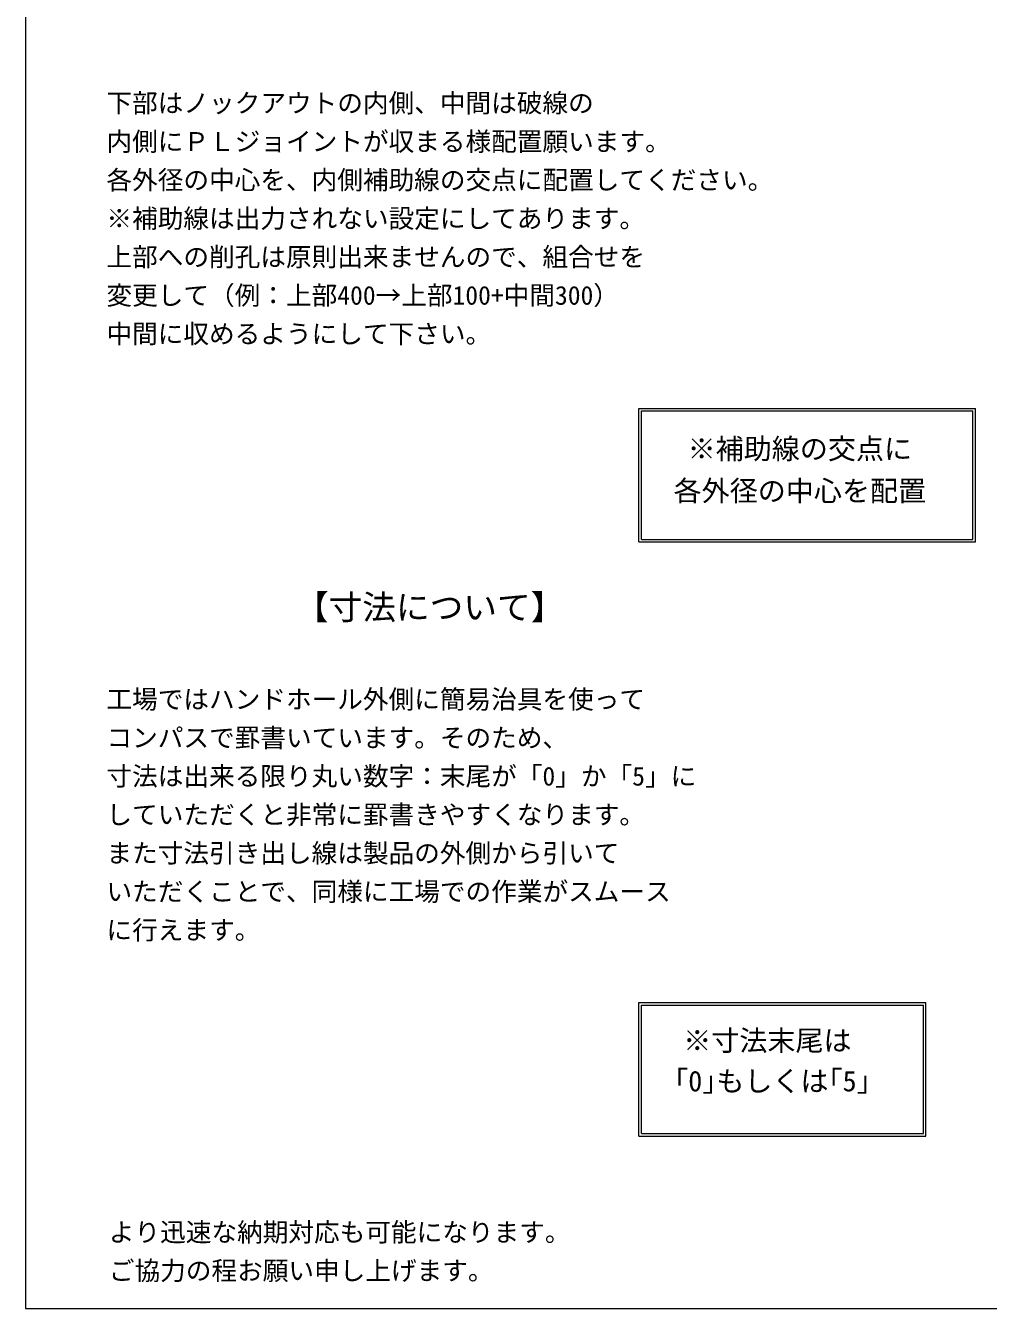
# Model space of a CAD drawing. Units: millimetres, scale not verified. Extents: x -6420 to 6420, y -3091 to 3091.
# Drawn here: x -6420 to -3826, y -2609 to 849 of the extents above; entities that cross this region are included whole.
import ezdxf
from ezdxf.enums import TextEntityAlignment as Align

# ---------------------------------------------------------------- set-up
doc = ezdxf.new("R2010")
doc.units = ezdxf.units.MM
doc.header["$LTSCALE"] = 20
for name, color, linetype, lineweight in [('0-2_waku', 7, 'Continuous', 18), ('0-8_uchigawa', 6, 'Continuous', 18), ('0-D_文字１', 7, 'Continuous', 18)]:
    doc.layers.add(name, color=color, linetype=linetype, lineweight=lineweight)
doc.styles.add('ＭＳ ゴシック', font='')
doc.styles.get('ＭＳ ゴシック').set_extended_font_data('MS Gothic')

msp = doc.modelspace()

# ---------------------------------------------------------------- linework, layer by layer
at = {"layer": '0-2_waku'}
for p, q in [((-6419.88, 3091.32), (-6419.88, -2608.68)), ((-6419.88, -2608.68), (-2339.88, -2608.68)), ((-6419.88, -2608.68), (-2339.88, -2608.68)), ((-6419.88, -2608.68), (-2339.88, -2608.68)), ((-6419.88, -2608.68), (-2339.88, -2608.68))]:
    msp.add_line(p, q, dxfattribs=at)
at = {"layer": '0-8_uchigawa'}
for p, q in [((-4767.17, -542.66), (-4767.17, -182.66)), ((-4767.17, -182.66), (-3860.51, -182.66)), ((-4760.51, -536), (-4760.51, -189.33)), ((-4760.51, -189.33), (-3867.17, -189.33)), ((-3867.17, -536), (-3867.17, -189.33)), ((-3860.51, -542.66), (-3860.51, -182.66)), ((-4767.17, -542.66), (-3860.51, -542.66)), ((-4760.51, -536), (-3867.17, -536)), ((-4767.17, -1784.29), (-3993.84, -1784.29)), ((-4767.17, -2144.29), (-4767.17, -1784.29)), ((-4760.51, -1790.96), (-4000.51, -1790.96)), ((-4760.51, -2137.63), (-4760.51, -1790.96)), ((-4000.51, -2137.63), (-4000.51, -1790.96)), ((-3993.84, -2144.29), (-3993.84, -1784.29)), ((-4760.51, -2137.63), (-4000.51, -2137.63)), ((-4767.17, -2144.29), (-3993.84, -2144.29))]:
    msp.add_line(p, q, dxfattribs=at)

# ---------------------------------------------------------------- texts
at = {"layer": '0-D_文字１', "style": 'ＭＳ ゴシック'}
for s, height, p in [('下部はノックアウトの内側、中間は破線の', 50.67, (-6202.15, 599.95)), ('内側にＰＬジョイントが収まる様配置願います。', 50.67, (-6202.15, 496.27)), ('各外径の中心を、内側補助線の交点に配置してください。', 50.67, (-6202.15, 392.59)), ('※補助線は出力されない設定にしてあります。', 50.67, (-6202.15, 288.91)), ('上部への削孔は原則出来ませんので、組合せを', 50.67, (-6202.15, 185.23)), ('変更して（例：上部400→上部100+中間300）', 50.67, (-6202.15, 81.55)), ('中間に収めるようにして下さい。', 50.67, (-6202.15, -22.13)), (' ※補助線の交点に', 55.43, (-4673.8, -335.86)), ('各外径の中心を配置', 55.43, (-4673.8, -449.26)), ('【寸法について】', 66.51, (-5694.09, -771.78)), ('工場ではハンドホール外側に簡易治具を使って', 50.67, (-6202.15, -1007.29)), ('コンパスで罫書いています。そのため、', 50.67, (-6202.15, -1110.97)), ('寸法は出来る限り丸い数字：末尾が「0」か「5」に', 50.67, (-6202.15, -1214.65)), ('していただくと非常に罫書きやすくなります。', 50.67, (-6202.15, -1318.33)), ('また寸法引き出し線は製品の外側から引いて', 50.67, (-6202.15, -1422.01)), ('いただくことで、同様に工場での作業がスムース', 50.67, (-6202.15, -1525.69)), ('に行えます。', 50.67, (-6202.15, -1629.37)), ('※寸法末尾は', 55.43, (-4647.81, -1930.98)), ('「0｣もしくは｢5｣', 55.43, (-4709.78, -2040.38)), ('より迅速な納期対応も可能になります。\u3000', 50.67, (-6195.69, -2443.9)), ('ご協力の程お願い申し上げます。', 50.67, (-6195.69, -2547.58))]:
    msp.add_text(s, height=height, dxfattribs=at).set_placement(p, align=Align.BOTTOM_LEFT)

doc.saveas('drawing.dxf')
